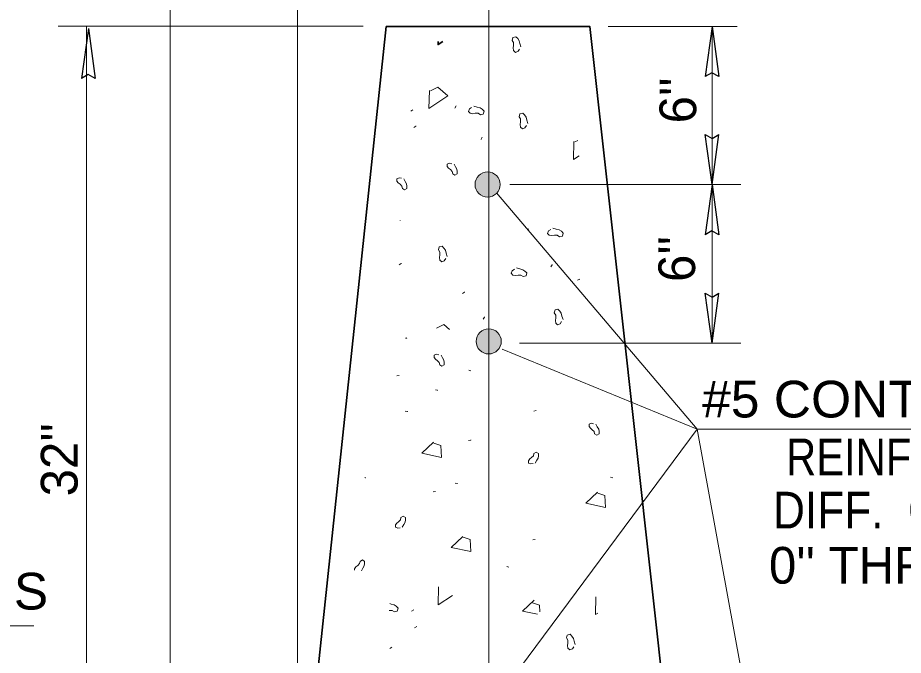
# Model space of a CAD drawing. Extents: x 124 to 525, y -471 to -16.
# Drawn here: x 278.72 to 308.87, y -205.71 to -184 of the extents above; entities that cross this region are included whole.
import ezdxf

# ---------------------------------------------------------------- set-up
doc = ezdxf.new("R2010")
doc.units = 0
doc.header["$LTSCALE"] = 0.5
doc.layers.add('1', color=7, linetype='Continuous', lineweight=13)

msp = doc.modelspace()

# ---------------------------------------------------------------- hatches: boundary and pattern name
at = {"layer": '1'}
for points in [[(294.2905, -189.6781, 1), (295.1461, -189.6781, 1)], [(294.3289, -195.0209, 1), (295.1845, -195.0209, 1)]]:
    msp.add_hatch(color=256, dxfattribs=at).paths.add_polyline_path(points)

# ---------------------------------------------------------------- linework, layer by layer
for p, q in [((283.9075, -217.7855), (283.9075, -181.5722)), ((288.2493, -210.0461), (288.2493, -181.5722)), ((294.757, -181.5722), (294.757, -224.3383)), ((290.4861, -184.2896), (280.0976, -184.2896)), ((303.2111, -184.2986), (298.8202, -184.2986)), ((302.3591, -184.3015), (302.3591, -189.6835)), ((297.7912, -188.1804), (297.6919, -188.23)), ((295.4778, -189.6806), (303.3422, -189.6806)), ((302.3591, -189.6835), (302.3591, -195.0835)), ((295.8055, -195.0806), (303.3422, -195.0806)), ((301.8527, -198.0048), (316.4513, -198.0048)), ((265.4231, -204.7023), (279.2737, -204.7023))]:
    msp.add_line(p, q, dxfattribs=at)
at = {"layer": '1', "lineweight": 25}
for p, q in [((281.1257, -184.3646), (280.8918, -186.0676)), ((281.1257, -184.3646), (281.3597, -186.0676)), ((302.3591, -184.3015), (302.1251, -186.0045)), ((302.3591, -184.3015), (302.5931, -186.0045)), ((302.3591, -189.6834), (302.1251, -187.9804)), ((302.3591, -189.6834), (302.5931, -187.9804)), ((302.3591, -189.6836), (302.1251, -191.3866)), ((302.3591, -189.6836), (302.5931, -191.3866)), ((302.3591, -195.0835), (302.1251, -193.3805)), ((302.3591, -195.0835), (302.5931, -193.3805))]:
    msp.add_line(p, q, dxfattribs=at)
at = {"layer": '1'}
for points in [[(281.0611, -184.2896), (281.0611, -212.5959), (281.0611, -221.4101)], [(295.8533, -184.9928), (295.8162, -184.8811), (295.7912, -184.7818), (295.7417, -184.7074), (295.6794, -184.6451), (295.5804, -184.6702), (295.5556, -184.7695), (295.605, -184.8441), (295.605, -184.9431), (295.5927, -185.0301), (295.605, -185.1167), (295.6672, -185.1789), (295.7541, -185.1416), (295.8037, -185.0673)], [(292.7342, -186.479), (292.7222, -187.0867), (293.3671, -186.6649), (293.0198, -186.3669), (292.7717, -186.4911)], [(292.1012, -187.1775), (292.1743, -187.134), (292.1777, -187.1342)], [(293.6023, -187.0751), (293.6457, -187.0017), (293.6457, -186.9983)], [(294.2488, -187.0066), (294.3606, -187.0438), (294.4597, -187.0685), (294.5344, -187.1179), (294.5964, -187.1803), (294.5715, -187.2794), (294.4725, -187.3042), (294.3977, -187.2547), (294.2987, -187.2548), (294.2117, -187.267), (294.1249, -187.2547), (294.0631, -187.1927), (294.1002, -187.1057), (294.1743, -187.0562)], [(296.0888, -187.5968), (296.0513, -187.485), (296.0267, -187.3859), (295.9771, -187.3113), (295.915, -187.2493), (295.816, -187.2741), (295.7908, -187.3735), (295.8403, -187.448), (295.8403, -187.547), (295.8281, -187.6341), (295.8405, -187.7207), (295.9027, -187.7827), (295.9893, -187.7456), (296.0392, -187.6713)], [(292.2052, -187.7399), (292.2784, -187.6964), (292.2817, -187.6965)], [(294.5364, -188.064), (294.4932, -188.1372), (294.4931, -188.1405)], [(297.6547, -188.2177), (297.6424, -188.8257), (297.8322, -188.7016)], [(293.5761, -188.9856), (293.6229, -189.0793), (293.6697, -189.1571), (293.6856, -189.2351), (293.6854, -189.3132), (293.6074, -189.3599), (293.5296, -189.3132), (293.5138, -189.2351), (293.4514, -189.1729), (293.3891, -189.1259), (293.3422, -189.0636), (293.3424, -188.9857), (293.4204, -188.9544), (293.4981, -188.9699)], [(291.8621, -189.4819), (291.9089, -189.5756), (291.9557, -189.6534), (291.9716, -189.7314), (291.9714, -189.8096), (291.8934, -189.8562), (291.8156, -189.8096), (291.7998, -189.7314), (291.7374, -189.6693), (291.6751, -189.6222), (291.6282, -189.5599), (291.6284, -189.4821), (291.7064, -189.4507), (291.7841, -189.4663)], [(295.0191, -189.9676), (301.8527, -198.0048), (295.2157, -195.2802)], [(291.7353, -190.9177), (291.7396, -190.9107), (291.7393, -190.9072)], [(296.0851, -191.2262), (296.1067, -191.1896), (296.1067, -191.1879)], [(296.9424, -191.1601), (297.0542, -191.1973), (297.1534, -191.222), (297.228, -191.2714), (297.2901, -191.3337), (297.2652, -191.4329), (297.1661, -191.4577), (297.0913, -191.4082), (296.9923, -191.4082), (296.9053, -191.4204), (296.8184, -191.4082), (296.7567, -191.3461), (296.7937, -191.2592), (296.8679, -191.2097)], [(293.3412, -192.1279), (293.3041, -192.0163), (293.2792, -191.917), (293.2297, -191.8425), (293.1678, -191.7807), (293.0684, -191.8054), (293.0435, -191.9046), (293.0932, -191.9791), (293.0932, -192.0782), (293.0807, -192.1654), (293.0932, -192.2519), (293.1552, -192.3142), (293.2422, -192.2769), (293.2916, -192.2025)], [(291.7064, -192.4152), (291.7796, -192.3717), (291.7829, -192.3717)], [(295.7036, -192.5166), (295.8154, -192.5538), (295.9145, -192.5785), (295.9892, -192.6279), (296.0512, -192.6902), (296.0263, -192.7894), (295.9273, -192.8142), (295.8525, -192.7647), (295.7534, -192.7647), (295.6664, -192.777), (295.5797, -192.7647), (295.5178, -192.7027), (295.5549, -192.6157), (295.6291, -192.5662)], [(296.8698, -192.4837), (296.913, -192.4102), (296.9132, -192.4069)], [(297.7815, -192.9411), (297.8547, -192.8976), (297.858, -192.8977)], [(293.8634, -193.3921), (293.9366, -193.3486), (293.9399, -193.3487)], [(297.2862, -194.2726), (297.2493, -194.1608), (297.2245, -194.0617), (297.1749, -193.9869), (297.1128, -193.9252), (297.0134, -193.9498), (296.9887, -194.0493), (297.0383, -194.1236), (297.0383, -194.2227), (297.0259, -194.3099), (297.0383, -194.3965), (297.1005, -194.4588), (297.1873, -194.4216), (297.2368, -194.3469)], [(293.4248, -194.6114), (293.2311, -194.4456), (292.9827, -194.5697)], [(294.5717, -194.2647), (294.6151, -194.1917), (294.6149, -194.1884)], [(291.9254, -194.9152), (291.962, -194.9057), (291.9631, -194.9048)], [(293.1324, -195.4906), (293.1792, -195.5842), (293.2261, -195.6621), (293.2419, -195.7401), (293.2417, -195.8183), (293.1637, -195.8649), (293.0859, -195.8183), (293.0701, -195.7401), (293.0077, -195.6779), (292.9454, -195.6309), (292.8986, -195.5686), (292.8988, -195.4907), (292.9767, -195.4594), (293.0544, -195.4749)], [(291.6282, -196.1987), (291.7016, -196.1797), (291.7038, -196.1778)], [(294.0769, -196.0051), (294.1502, -196.0238), (294.1522, -196.0259)], [(292.9395, -196.6668), (293.0128, -196.6854), (293.0148, -196.6876)], [(291.9138, -197.3946), (291.9872, -197.4133), (291.9892, -197.4154)], [(296.2937, -197.3961), (296.3668, -197.3774), (296.3688, -197.3752)], [(286.7489, -218.3597), (301.8527, -198.0048), (304.5857, -212.9846), (302.7216, -218.619)], [(298.4056, -197.8397), (298.4524, -197.9333), (298.4993, -198.0112), (298.5151, -198.0892), (298.5149, -198.1673), (298.4369, -198.214), (298.3591, -198.1673), (298.3433, -198.0892), (298.2809, -198.027), (298.2186, -197.98), (298.1717, -197.9177), (298.1719, -197.8398), (298.2499, -197.8085), (298.3276, -197.824)], [(294.0724, -198.3988), (294.1457, -198.3799), (294.1479, -198.3777)], [(292.8711, -198.4557), (292.4812, -198.8303), (293.1519, -198.9706), (293.1206, -198.5649), (292.8868, -198.4869)], [(296.3419, -199.164), (296.3886, -199.0702), (296.4354, -198.9923), (296.4511, -198.9143), (296.4511, -198.8363), (296.3732, -198.7897), (296.2949, -198.8363), (296.2792, -198.9143), (296.2171, -198.9765), (296.1546, -199.0235), (296.1079, -199.0858), (296.1081, -199.1638), (296.1859, -199.195), (296.2639, -199.1797)], [(290.5397, -199.6568), (290.5644, -199.6631), (290.5664, -199.6652)], [(293.6137, -199.843), (293.6871, -199.8617), (293.6891, -199.8638)], [(298.9074, -199.6444), (298.9808, -199.6631), (298.9828, -199.6652)], [(292.9396, -200.1264), (292.8664, -200.1453), (292.8642, -200.1472)], [(298.4562, -200.1598), (298.0667, -200.5343), (298.7372, -200.6745), (298.7062, -200.269), (298.4722, -200.191)], [(291.8143, -201.3483), (291.8611, -201.2548), (291.9077, -201.1767), (291.9234, -201.0988), (291.9234, -201.0205), (291.8454, -200.974), (291.7674, -201.0208), (291.7516, -201.0988), (291.6894, -201.161), (291.6269, -201.208), (291.5802, -201.2702), (291.5802, -201.3483), (291.6583, -201.3795), (291.7362, -201.364)], [(293.8712, -201.6609), (293.4814, -202.0354), (294.1521, -202.1757), (294.1207, -201.7701), (293.8869, -201.6921)], [(296.2606, -201.7823), (296.3338, -201.7636), (296.3357, -201.7612)], [(290.4217, -202.8378), (290.4685, -202.7443), (290.5153, -202.6663), (290.531, -202.5883), (290.531, -202.5105), (290.453, -202.4637), (290.375, -202.5103), (290.3593, -202.5883), (290.297, -202.6507), (290.2345, -202.6977), (290.1878, -202.7598), (290.1878, -202.8112)], [(295.3673, -202.6883), (295.4406, -202.707), (295.4426, -202.7092)], [(293.0417, -203.3812), (293.0294, -203.9893), (293.5212, -203.6675)], [(298.4077, -203.7141), (298.3958, -204.3218), (298.4734, -204.2711)], [(291.384, -203.951), (291.4332, -203.9674), (291.5324, -203.9921), (291.6071, -204.0415), (291.6692, -204.1038), (291.6442, -204.203), (291.5452, -204.2278), (291.4704, -204.1782), (291.3713, -204.1783), (291.3624, -204.1796)], [(296.2992, -203.8271), (295.9094, -204.2016), (296.4207, -204.3084)], [(296.5004, -204.2286), (296.4829, -204.0026), (296.2487, -203.9244)], [(292.1287, -204.2084), (292.2019, -204.1649), (292.2052, -204.1651)], [(292.2329, -204.7708), (292.3061, -204.7273), (292.3094, -204.7274)], [(297.7026, -205.3425), (297.6651, -205.2307), (297.6404, -205.1316), (297.5908, -205.057), (297.5288, -204.995), (297.4298, -205.0197), (297.4046, -205.1192), (297.4541, -205.1937), (297.4541, -205.2926), (297.4418, -205.3798), (297.4543, -205.4664), (297.5164, -205.5283), (297.6031, -205.4912), (297.653, -205.417)], [(291.3845, -205.4766), (291.4577, -205.4331), (291.461, -205.4332)]]:
    msp.add_lwpolyline(points, dxfattribs=at)
at = {"layer": '1', "lineweight": 35}
for points in [[(288.2636, -212.5631), (291.2667, -184.2986), (298.2024, -184.2986), (301.3359, -212.5631)], [(293.0315, -184.8118), (293.0294, -184.917), (293.1941, -184.8092)]]:
    msp.add_lwpolyline(points, dxfattribs=at)
at = {"layer": '1', "lineweight": 25}
for points in [[(281.3597, -186.0676), (281.1233, -185.9358), (280.8918, -186.0676)], [(302.5931, -186.0045), (302.3567, -185.8727), (302.1251, -186.0045)], [(302.1251, -187.9804), (302.3615, -188.1122), (302.5931, -187.9804)], [(302.5931, -191.3866), (302.3567, -191.2548), (302.1251, -191.3866)], [(302.1251, -193.3805), (302.3615, -193.5122), (302.5931, -193.3805)]]:
    msp.add_lwpolyline(points, dxfattribs=at)
at = {"layer": '1'}
for centre in [(294.7183, -189.6781), (294.7567, -195.0209)]:
    msp.add_circle(centre, 0.4278, dxfattribs=at)

# ---------------------------------------------------------------- texts
for s, p in [("6''", (301.8203, -187.5967)), ("6''", (301.7823, -192.9972)), ("32''", (280.758, -200.296))]:
    msp.add_text(s, height=1.25, rotation=90, dxfattribs=at).set_placement(p)
for s, width, p in [('#5 CONTINUOUS', 1.05, (302.0219, -197.6114)), ('REINF. BARS', 0.85, (304.8805, -199.5793)), ('DIFF.  GRADE', 0.9, (304.4357, -201.391)), ('#5 CONTINUOUS', 1.05, (265.5197, -204.1503))]:
    msp.add_text(s, height=1.25, dxfattribs=dict(at, width=width)).set_placement(p)
msp.add_text("0'' THRU 36''", height=1.25, dxfattribs=at).set_placement((304.2973, -203.2692))

doc.saveas('drawing.dxf')
